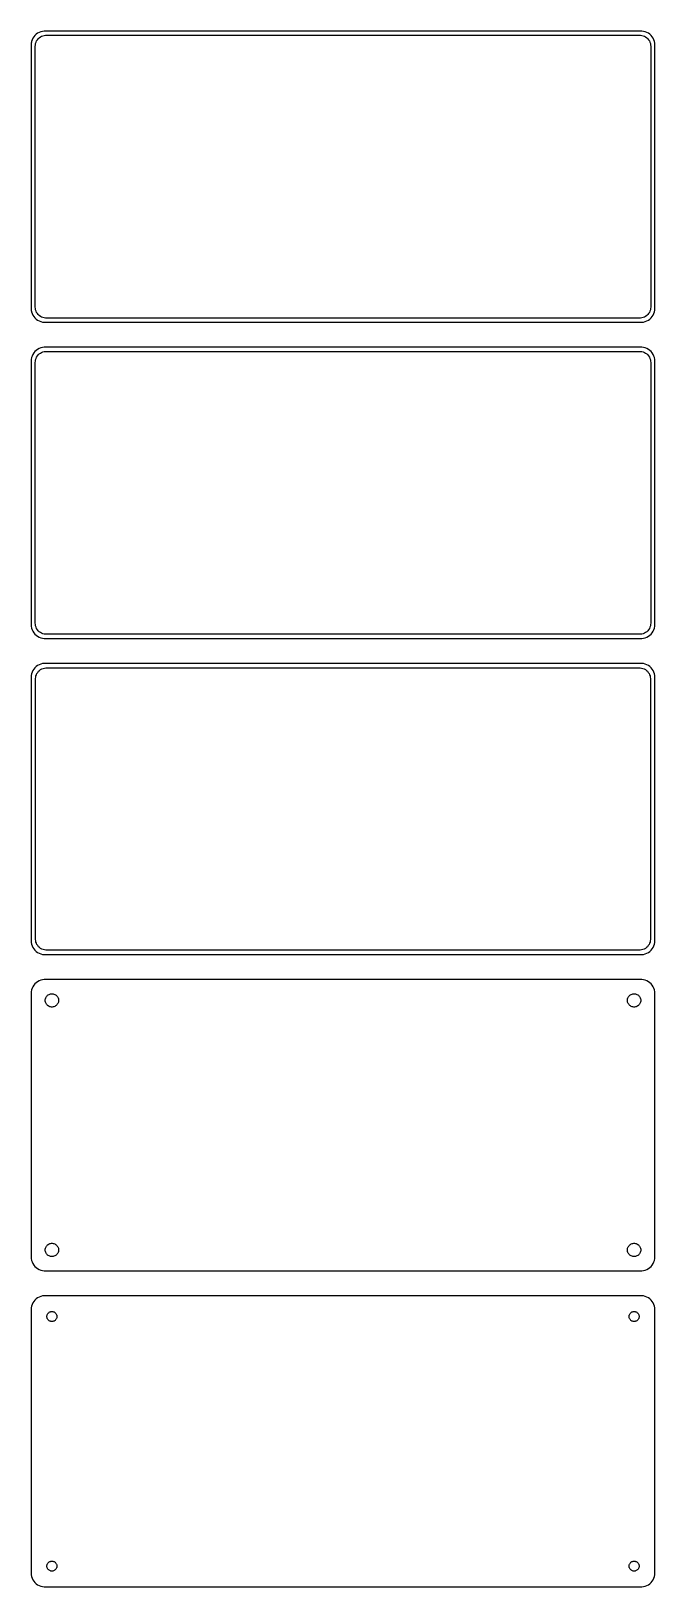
# Model space of a CAD drawing. Header units: metres. Extents: x -112 to 112, y 404 to 964.
import ezdxf

# ---------------------------------------------------------------- set-up
doc = ezdxf.new("R2010")
doc.units = ezdxf.units.M

msp = doc.modelspace()

# ---------------------------------------------------------------- linework, layer by layer
for p, q in [((-112.4, 960.444), (-112.5, 960.444)), ((-112.5, 960.444), (-112.5, 863.556)), ((-112.343, 960.743), (-112.4, 960.444)), ((-112.149, 961.341), (-112.343, 960.743)), ((-111.882, 961.909), (-112.149, 961.341)), ((-111.545, 962.439), (-111.882, 961.909)), ((-111.145, 962.923), (-111.545, 962.439)), ((-110.687, 963.353), (-111.145, 962.923)), ((-111, 959), (-110.968, 959.501)), ((-110.968, 959.501), (-110.874, 959.995)), ((-110.874, 959.995), (-110.719, 960.472)), ((-110.719, 960.472), (-110.505, 960.927)), ((-110.179, 963.722), (-110.687, 963.353)), ((-110.505, 960.927), (-110.236, 961.351)), ((-110.236, 961.351), (-109.916, 961.738)), ((-109.629, 964.024), (-110.179, 963.722)), ((-109.916, 961.738), (-109.55, 962.082)), ((-109.045, 964.255), (-109.629, 964.024)), ((-109.55, 962.082), (-109.143, 962.377)), ((-109.143, 962.377), (-108.703, 962.619)), ((-108.437, 964.411), (-109.045, 964.255)), ((-108.703, 962.619), (-108.236, 962.804)), ((-107.814, 964.49), (-108.437, 964.411)), ((-108.236, 962.804), (-107.75, 962.929)), ((107.814, 964.49), (-107.814, 964.49)), ((-107.75, 962.929), (-107.251, 962.992)), ((-107.251, 962.992), (107.251, 962.992)), ((107.251, 962.992), (107.75, 962.929)), ((107.75, 962.929), (108.236, 962.804)), ((108.437, 964.411), (107.814, 964.49)), ((108.236, 962.804), (108.703, 962.619)), ((109.045, 964.255), (108.437, 964.411)), ((108.703, 962.619), (109.143, 962.377)), ((109.629, 964.024), (109.045, 964.255)), ((109.143, 962.377), (109.55, 962.082)), ((109.55, 962.082), (109.916, 961.738)), ((110.179, 963.722), (109.629, 964.024)), ((109.916, 961.738), (110.236, 961.351)), ((110.687, 963.353), (110.179, 963.722)), ((110.236, 961.351), (110.505, 960.927)), ((110.505, 960.927), (110.719, 960.472)), ((111.145, 962.923), (110.687, 963.353)), ((110.719, 960.472), (110.874, 959.995)), ((110.874, 959.995), (110.968, 959.501)), ((110.968, 959.501), (111, 959)), ((111.545, 962.439), (111.145, 962.923)), ((111.882, 961.909), (111.545, 962.439)), ((112.149, 961.341), (111.882, 961.909)), ((112.343, 960.743), (112.149, 961.341)), ((112.461, 960.127), (112.343, 960.743)), ((112.5, 959.5), (112.461, 960.127)), ((112.5, 864.5), (112.5, 959.5)), ((-111, 865), (-111, 959)), ((111, 959), (111, 865)), ((-110.968, 864.499), (-111, 865)), ((-110.874, 864.005), (-110.968, 864.499)), ((-110.719, 863.528), (-110.874, 864.005)), ((110.874, 864.005), (110.719, 863.528)), ((110.968, 864.499), (110.874, 864.005)), ((111, 865), (110.968, 864.499)), ((112.461, 863.873), (112.5, 864.5)), ((-112.5, 863.556), (-112.4, 863.556)), ((-112.4, 863.556), (-112.343, 863.257)), ((-112.343, 863.257), (-112.149, 862.659)), ((-112.149, 862.659), (-111.882, 862.091)), ((-111.882, 862.091), (-111.545, 861.561)), ((-111.545, 861.561), (-111.145, 861.077)), ((-111.145, 861.077), (-110.687, 860.647)), ((-110.505, 863.073), (-110.719, 863.528)), ((-110.687, 860.647), (-110.179, 860.278)), ((-110.236, 862.649), (-110.505, 863.073)), ((-109.916, 862.262), (-110.236, 862.649)), ((-110.179, 860.278), (-109.629, 859.976)), ((-109.55, 861.918), (-109.916, 862.262)), ((-109.629, 859.976), (-109.045, 859.745)), ((-109.143, 861.623), (-109.55, 861.918)), ((-108.703, 861.381), (-109.143, 861.623)), ((-109.045, 859.745), (-108.437, 859.589)), ((-108.236, 861.196), (-108.703, 861.381)), ((-108.437, 859.589), (-107.814, 859.51)), ((-107.75, 861.071), (-108.236, 861.196)), ((-107.814, 859.51), (107.814, 859.51)), ((-107.251, 861.008), (-107.75, 861.071)), ((107.251, 861.008), (-107.251, 861.008)), ((107.75, 861.071), (107.251, 861.008)), ((108.236, 861.196), (107.75, 861.071)), ((107.814, 859.51), (108.437, 859.589)), ((108.703, 861.381), (108.236, 861.196)), ((108.437, 859.589), (109.045, 859.745)), ((109.143, 861.623), (108.703, 861.381)), ((109.045, 859.745), (109.629, 859.976)), ((109.55, 861.918), (109.143, 861.623)), ((109.916, 862.262), (109.55, 861.918)), ((109.629, 859.976), (110.179, 860.278)), ((110.236, 862.649), (109.916, 862.262)), ((110.179, 860.278), (110.687, 860.647)), ((110.505, 863.073), (110.236, 862.649)), ((110.719, 863.528), (110.505, 863.073)), ((110.687, 860.647), (111.145, 861.077)), ((111.145, 861.077), (111.545, 861.561)), ((111.545, 861.561), (111.882, 862.091)), ((111.882, 862.091), (112.149, 862.659)), ((112.149, 862.659), (112.343, 863.257)), ((112.343, 863.257), (112.461, 863.873)), ((-112.149, 847.341), (-112.343, 846.743)), ((-111.882, 847.909), (-112.149, 847.341)), ((-111.545, 848.439), (-111.882, 847.909)), ((-111.145, 848.923), (-111.545, 848.439)), ((-110.687, 849.353), (-111.145, 848.923)), ((-110.179, 849.722), (-110.687, 849.353)), ((-110.505, 846.927), (-110.236, 847.351)), ((-110.236, 847.351), (-109.916, 847.738)), ((-109.629, 850.024), (-110.179, 849.722)), ((-109.916, 847.738), (-109.55, 848.082)), ((-109.045, 850.255), (-109.629, 850.024)), ((-109.55, 848.082), (-109.143, 848.377)), ((-109.143, 848.377), (-108.703, 848.619)), ((-108.437, 850.411), (-109.045, 850.255)), ((-108.703, 848.619), (-108.236, 848.804)), ((-107.814, 850.49), (-108.437, 850.411)), ((-108.236, 848.804), (-107.75, 848.929)), ((107.814, 850.49), (-107.814, 850.49)), ((-107.75, 848.929), (-107.251, 848.992)), ((-107.251, 848.992), (107.251, 848.992)), ((107.251, 848.992), (107.75, 848.929)), ((107.75, 848.929), (108.236, 848.804)), ((108.437, 850.411), (107.814, 850.49)), ((108.236, 848.804), (108.703, 848.619)), ((109.045, 850.255), (108.437, 850.411)), ((108.703, 848.619), (109.143, 848.377)), ((109.629, 850.024), (109.045, 850.255)), ((109.143, 848.377), (109.55, 848.082)), ((109.55, 848.082), (109.916, 847.738)), ((110.179, 849.722), (109.629, 850.024)), ((109.916, 847.738), (110.236, 847.351)), ((110.687, 849.353), (110.179, 849.722)), ((110.236, 847.351), (110.505, 846.927)), ((111.145, 848.923), (110.687, 849.353)), ((111.545, 848.439), (111.145, 848.923)), ((111.882, 847.909), (111.545, 848.439)), ((112.149, 847.341), (111.882, 847.909)), ((112.343, 846.743), (112.149, 847.341)), ((-112.461, 846.127), (-112.5, 845.5)), ((-112.5, 845.5), (-112.5, 750.5)), ((-112.343, 846.743), (-112.461, 846.127)), ((-111, 845), (-110.968, 845.501)), ((-111, 751), (-111, 845)), ((-110.968, 845.501), (-110.874, 845.995)), ((-110.874, 845.995), (-110.719, 846.472)), ((-110.719, 846.472), (-110.505, 846.927)), ((110.505, 846.927), (110.719, 846.472)), ((110.719, 846.472), (110.874, 845.995)), ((110.874, 845.995), (110.968, 845.501)), ((110.968, 845.501), (111, 845)), ((111, 845), (111, 751)), ((112.461, 846.127), (112.343, 846.743)), ((112.5, 845.5), (112.461, 846.127)), ((112.5, 750.5), (112.5, 845.5)), ((-112.5, 750.5), (-112.461, 749.873)), ((-112.461, 749.873), (-112.343, 749.257)), ((-112.343, 749.257), (-112.149, 748.659)), ((-112.149, 748.659), (-111.882, 748.091)), ((-111.882, 748.091), (-111.545, 747.561)), ((-111.545, 747.561), (-111.145, 747.077)), ((-111.145, 747.077), (-110.687, 746.647)), ((-110.968, 750.499), (-111, 751)), ((-110.874, 750.005), (-110.968, 750.499)), ((-110.719, 749.528), (-110.874, 750.005)), ((-110.505, 749.073), (-110.719, 749.528)), ((-110.687, 746.647), (-110.179, 746.278)), ((-110.236, 748.649), (-110.505, 749.073)), ((-109.916, 748.262), (-110.236, 748.649)), ((-110.179, 746.278), (-109.629, 745.976)), ((-109.55, 747.918), (-109.916, 748.262)), ((-109.143, 747.623), (-109.55, 747.918)), ((-108.703, 747.381), (-109.143, 747.623)), ((-108.236, 747.196), (-108.703, 747.381)), ((-107.75, 747.071), (-108.236, 747.196)), ((-107.251, 747.008), (-107.75, 747.071)), ((107.251, 747.008), (-107.251, 747.008)), ((107.75, 747.071), (107.251, 747.008)), ((108.236, 747.196), (107.75, 747.071)), ((108.703, 747.381), (108.236, 747.196)), ((109.143, 747.623), (108.703, 747.381)), ((109.55, 747.918), (109.143, 747.623)), ((109.916, 748.262), (109.55, 747.918)), ((109.629, 745.976), (110.179, 746.278)), ((110.236, 748.649), (109.916, 748.262)), ((110.179, 746.278), (110.687, 746.647)), ((110.505, 749.073), (110.236, 748.649)), ((110.719, 749.528), (110.505, 749.073)), ((110.687, 746.647), (111.145, 747.077)), ((110.874, 750.005), (110.719, 749.528)), ((110.968, 750.499), (110.874, 750.005)), ((111, 751), (110.968, 750.499)), ((111.145, 747.077), (111.545, 747.561)), ((111.545, 747.561), (111.882, 748.091)), ((111.882, 748.091), (112.149, 748.659)), ((112.149, 748.659), (112.343, 749.257)), ((112.343, 749.257), (112.461, 749.873)), ((112.461, 749.873), (112.5, 750.5)), ((-109.629, 745.976), (-109.045, 745.745)), ((-109.045, 745.745), (-108.437, 745.589)), ((-108.437, 745.589), (-107.814, 745.51)), ((-107.814, 745.51), (107.814, 745.51)), ((107.814, 745.51), (108.437, 745.589)), ((108.437, 745.589), (109.045, 745.745)), ((109.045, 745.745), (109.629, 745.976)), ((-111.145, 734.923), (-111.545, 734.439)), ((-110.687, 735.353), (-111.145, 734.923)), ((-110.179, 735.722), (-110.687, 735.353)), ((-109.629, 736.024), (-110.179, 735.722)), ((-109.045, 736.255), (-109.629, 736.024)), ((-108.437, 736.411), (-109.045, 736.255)), ((-107.814, 736.49), (-108.437, 736.411)), ((107.814, 736.49), (-107.814, 736.49)), ((108.437, 736.411), (107.814, 736.49)), ((109.045, 736.255), (108.437, 736.411)), ((109.629, 736.024), (109.045, 736.255)), ((110.179, 735.722), (109.629, 736.024)), ((110.687, 735.353), (110.179, 735.722)), ((111.145, 734.923), (110.687, 735.353)), ((111.545, 734.439), (111.145, 734.923)), ((-112.461, 732.127), (-112.5, 731.5)), ((-112.5, 731.5), (-112.5, 636.5)), ((-112.343, 732.743), (-112.461, 732.127)), ((-112.149, 733.341), (-112.343, 732.743)), ((-111.882, 733.909), (-112.149, 733.341)), ((-111.545, 734.439), (-111.882, 733.909)), ((-110.873, 731), (-110.842, 731.485)), ((-110.873, 637), (-110.873, 731)), ((-110.842, 731.485), (-110.751, 731.963)), ((-110.751, 731.963), (-110.601, 732.426)), ((-110.601, 732.426), (-110.394, 732.866)), ((-110.394, 732.866), (-110.133, 733.276)), ((-110.133, 733.276), (-109.823, 733.651)), ((-109.823, 733.651), (-109.469, 733.984)), ((-109.469, 733.984), (-109.075, 734.27)), ((-109.075, 734.27), (-108.649, 734.504)), ((-108.649, 734.504), (-108.197, 734.683)), ((-108.197, 734.683), (-107.726, 734.804)), ((-107.726, 734.804), (-107.243, 734.865)), ((-107.243, 734.865), (107.243, 734.865)), ((107.243, 734.865), (107.726, 734.804)), ((107.726, 734.804), (108.197, 734.683)), ((108.197, 734.683), (108.649, 734.504)), ((108.649, 734.504), (109.075, 734.27)), ((109.075, 734.27), (109.469, 733.984)), ((109.469, 733.984), (109.823, 733.651)), ((109.823, 733.651), (110.133, 733.276)), ((110.133, 733.276), (110.394, 732.866)), ((110.394, 732.866), (110.601, 732.426)), ((110.601, 732.426), (110.751, 731.963)), ((110.751, 731.963), (110.842, 731.485)), ((110.842, 731.485), (110.873, 731)), ((110.873, 731), (110.873, 637)), ((111.882, 733.909), (111.545, 734.439)), ((112.149, 733.341), (111.882, 733.909)), ((112.343, 732.743), (112.149, 733.341)), ((112.461, 732.127), (112.343, 732.743)), ((112.5, 731.5), (112.461, 732.127)), ((112.5, 636.5), (112.5, 731.5)), ((-112.5, 636.5), (-112.461, 635.873)), ((-112.461, 635.873), (-112.343, 635.257)), ((-112.343, 635.257), (-112.149, 634.659)), ((-112.149, 634.659), (-111.882, 634.091)), ((-111.882, 634.091), (-111.545, 633.561)), ((-110.842, 636.515), (-110.873, 637)), ((-110.751, 636.037), (-110.842, 636.515)), ((-110.601, 635.574), (-110.751, 636.037)), ((-110.394, 635.134), (-110.601, 635.574)), ((-110.133, 634.724), (-110.394, 635.134)), ((-109.823, 634.349), (-110.133, 634.724)), ((-109.469, 634.016), (-109.823, 634.349)), ((-109.075, 633.73), (-109.469, 634.016)), ((109.469, 634.016), (109.075, 633.73)), ((109.823, 634.349), (109.469, 634.016)), ((110.133, 634.724), (109.823, 634.349)), ((110.394, 635.134), (110.133, 634.724)), ((110.601, 635.574), (110.394, 635.134)), ((110.751, 636.037), (110.601, 635.574)), ((110.842, 636.515), (110.751, 636.037)), ((110.873, 637), (110.842, 636.515)), ((111.545, 633.561), (111.882, 634.091)), ((111.882, 634.091), (112.149, 634.659)), ((112.149, 634.659), (112.343, 635.257)), ((112.343, 635.257), (112.461, 635.873)), ((112.461, 635.873), (112.5, 636.5)), ((-111.545, 633.561), (-111.145, 633.077)), ((-111.145, 633.077), (-110.687, 632.647)), ((-110.687, 632.647), (-110.179, 632.278)), ((-110.179, 632.278), (-109.629, 631.976)), ((-109.629, 631.976), (-109.045, 631.745)), ((-108.649, 633.496), (-109.075, 633.73)), ((-109.045, 631.745), (-108.437, 631.589)), ((-108.197, 633.317), (-108.649, 633.496)), ((-108.437, 631.589), (-107.814, 631.51)), ((-107.726, 633.196), (-108.197, 633.317)), ((-107.814, 631.51), (107.814, 631.51)), ((-107.243, 633.135), (-107.726, 633.196)), ((107.243, 633.135), (-107.243, 633.135)), ((107.726, 633.196), (107.243, 633.135)), ((108.197, 633.317), (107.726, 633.196)), ((107.814, 631.51), (108.437, 631.589)), ((108.649, 633.496), (108.197, 633.317)), ((108.437, 631.589), (109.045, 631.745)), ((109.075, 633.73), (108.649, 633.496)), ((109.045, 631.745), (109.629, 631.976)), ((109.629, 631.976), (110.179, 632.278)), ((110.179, 632.278), (110.687, 632.647)), ((110.687, 632.647), (111.145, 633.077)), ((111.145, 633.077), (111.545, 633.561)), ((-112.461, 618.127), (-112.5, 617.5)), ((-112.5, 617.5), (-112.5, 522.5)), ((-112.343, 618.743), (-112.461, 618.127)), ((-112.149, 619.341), (-112.343, 618.743)), ((-111.882, 619.909), (-112.149, 619.341)), ((-111.545, 620.439), (-111.882, 619.909)), ((-111.145, 620.923), (-111.545, 620.439)), ((-110.687, 621.353), (-111.145, 620.923)), ((-110.179, 621.722), (-110.687, 621.353)), ((-109.629, 622.024), (-110.179, 621.722)), ((-109.045, 622.255), (-109.629, 622.024)), ((-108.437, 622.411), (-109.045, 622.255)), ((-107.814, 622.49), (-108.437, 622.411)), ((107.814, 622.49), (-107.814, 622.49)), ((-106.286, 617.026), (-106.022, 617.172)), ((-106.022, 617.172), (-105.742, 617.283)), ((-105.742, 617.283), (-105.45, 617.357)), ((-105.45, 617.357), (-105.151, 617.395)), ((-105.151, 617.395), (-104.849, 617.395)), ((-104.849, 617.395), (-104.55, 617.357)), ((-104.55, 617.357), (-104.258, 617.283)), ((-104.258, 617.283), (-103.978, 617.172)), ((-103.978, 617.172), (-103.714, 617.026)), ((103.714, 617.026), (103.978, 617.172)), ((103.978, 617.172), (104.258, 617.283)), ((104.258, 617.283), (104.55, 617.357)), ((104.55, 617.357), (104.849, 617.395)), ((104.849, 617.395), (105.151, 617.395)), ((105.151, 617.395), (105.45, 617.357)), ((105.45, 617.357), (105.742, 617.283)), ((105.742, 617.283), (106.022, 617.172)), ((106.022, 617.172), (106.286, 617.026)), ((108.437, 622.411), (107.814, 622.49)), ((109.045, 622.255), (108.437, 622.411)), ((109.629, 622.024), (109.045, 622.255)), ((110.179, 621.722), (109.629, 622.024)), ((110.687, 621.353), (110.179, 621.722)), ((111.145, 620.923), (110.687, 621.353)), ((111.545, 620.439), (111.145, 620.923)), ((111.882, 619.909), (111.545, 620.439)), ((112.149, 619.341), (111.882, 619.909)), ((112.343, 618.743), (112.149, 619.341)), ((112.461, 618.127), (112.343, 618.743)), ((112.5, 617.5), (112.461, 618.127)), ((112.5, 522.5), (112.5, 617.5)), ((-107.4, 615), (-107.381, 615.301)), ((-107.381, 614.699), (-107.4, 615)), ((-107.381, 615.301), (-107.325, 615.597)), ((-107.325, 614.403), (-107.381, 614.699)), ((-107.325, 615.597), (-107.231, 615.883)), ((-107.231, 614.117), (-107.325, 614.403)), ((-107.231, 615.883), (-107.103, 616.156)), ((-107.103, 613.844), (-107.231, 614.117)), ((-107.103, 616.156), (-106.942, 616.411)), ((-106.942, 613.589), (-107.103, 613.844)), ((-106.942, 616.411), (-106.75, 616.643)), ((-106.75, 613.357), (-106.942, 613.589)), ((-106.75, 616.643), (-106.53, 616.849)), ((-106.53, 613.151), (-106.75, 613.357)), ((-106.53, 616.849), (-106.286, 617.026)), ((-106.286, 612.974), (-106.53, 613.151)), ((-106.022, 612.828), (-106.286, 612.974)), ((-105.742, 612.717), (-106.022, 612.828)), ((-105.45, 612.643), (-105.742, 612.717)), ((-105.151, 612.605), (-105.45, 612.643)), ((-104.849, 612.605), (-105.151, 612.605)), ((-104.55, 612.643), (-104.849, 612.605)), ((-104.258, 612.717), (-104.55, 612.643)), ((-103.978, 612.828), (-104.258, 612.717)), ((-103.714, 612.974), (-103.978, 612.828)), ((-103.714, 617.026), (-103.47, 616.849)), ((-103.47, 613.151), (-103.714, 612.974)), ((-103.47, 616.849), (-103.25, 616.643)), ((-103.25, 613.357), (-103.47, 613.151)), ((-103.25, 616.643), (-103.058, 616.411)), ((-103.058, 613.589), (-103.25, 613.357)), ((-103.058, 616.411), (-102.897, 616.156)), ((-102.897, 613.844), (-103.058, 613.589)), ((-102.897, 616.156), (-102.769, 615.883)), ((-102.769, 614.117), (-102.897, 613.844)), ((-102.769, 615.883), (-102.675, 615.597)), ((-102.675, 614.403), (-102.769, 614.117)), ((-102.675, 615.597), (-102.619, 615.301)), ((-102.619, 614.699), (-102.675, 614.403)), ((-102.619, 615.301), (-102.6, 615)), ((-102.6, 615), (-102.619, 614.699)), ((102.6, 615), (102.619, 615.301)), ((102.619, 614.699), (102.6, 615)), ((102.619, 615.301), (102.675, 615.597)), ((102.675, 614.403), (102.619, 614.699)), ((102.675, 615.597), (102.769, 615.883)), ((102.769, 614.117), (102.675, 614.403)), ((102.769, 615.883), (102.897, 616.156)), ((102.897, 613.844), (102.769, 614.117)), ((102.897, 616.156), (103.058, 616.411)), ((103.058, 613.589), (102.897, 613.844)), ((103.058, 616.411), (103.25, 616.643)), ((103.25, 613.357), (103.058, 613.589)), ((103.25, 616.643), (103.47, 616.849)), ((103.47, 613.151), (103.25, 613.357)), ((103.47, 616.849), (103.714, 617.026)), ((103.714, 612.974), (103.47, 613.151)), ((103.978, 612.828), (103.714, 612.974)), ((104.258, 612.717), (103.978, 612.828)), ((104.55, 612.643), (104.258, 612.717)), ((104.849, 612.605), (104.55, 612.643)), ((105.151, 612.605), (104.849, 612.605)), ((105.45, 612.643), (105.151, 612.605)), ((105.742, 612.717), (105.45, 612.643)), ((106.022, 612.828), (105.742, 612.717)), ((106.286, 612.974), (106.022, 612.828)), ((106.286, 617.026), (106.53, 616.849)), ((106.53, 613.151), (106.286, 612.974)), ((106.53, 616.849), (106.75, 616.643)), ((106.75, 613.357), (106.53, 613.151)), ((106.75, 616.643), (106.942, 616.411)), ((106.942, 613.589), (106.75, 613.357)), ((106.942, 616.411), (107.103, 616.156)), ((107.103, 613.844), (106.942, 613.589)), ((107.103, 616.156), (107.231, 615.883)), ((107.231, 614.117), (107.103, 613.844)), ((107.231, 615.883), (107.325, 615.597)), ((107.325, 614.403), (107.231, 614.117)), ((107.325, 615.597), (107.381, 615.301)), ((107.381, 614.699), (107.325, 614.403)), ((107.381, 615.301), (107.4, 615)), ((107.4, 615), (107.381, 614.699)), ((-105.742, 527.283), (-105.45, 527.357)), ((-105.45, 527.357), (-105.151, 527.395)), ((-105.151, 527.395), (-104.849, 527.395)), ((-104.849, 527.395), (-104.55, 527.357)), ((-104.55, 527.357), (-104.258, 527.283)), ((104.258, 527.283), (104.55, 527.357)), ((104.55, 527.357), (104.849, 527.395)), ((104.849, 527.395), (105.151, 527.395)), ((105.151, 527.395), (105.45, 527.357)), ((105.45, 527.357), (105.742, 527.283)), ((-112.5, 522.5), (-112.461, 521.873)), ((-112.461, 521.873), (-112.343, 521.257)), ((-107.4, 525), (-107.381, 525.301)), ((-107.381, 524.699), (-107.4, 525)), ((-107.381, 525.301), (-107.325, 525.597)), ((-107.325, 524.403), (-107.381, 524.699)), ((-107.325, 525.597), (-107.231, 525.883)), ((-107.231, 524.117), (-107.325, 524.403)), ((-107.231, 525.883), (-107.103, 526.156)), ((-107.103, 523.844), (-107.231, 524.117)), ((-107.103, 526.156), (-106.942, 526.411)), ((-106.942, 523.589), (-107.103, 523.844)), ((-106.942, 526.411), (-106.75, 526.643)), ((-106.75, 523.357), (-106.942, 523.589)), ((-106.75, 526.643), (-106.53, 526.849)), ((-106.53, 523.151), (-106.75, 523.357)), ((-106.53, 526.849), (-106.286, 527.026)), ((-106.286, 522.974), (-106.53, 523.151)), ((-106.286, 527.026), (-106.022, 527.172)), ((-106.022, 522.828), (-106.286, 522.974)), ((-106.022, 527.172), (-105.742, 527.283)), ((-105.742, 522.717), (-106.022, 522.828)), ((-105.45, 522.643), (-105.742, 522.717)), ((-105.151, 522.605), (-105.45, 522.643)), ((-104.849, 522.605), (-105.151, 522.605)), ((-104.55, 522.643), (-104.849, 522.605)), ((-104.258, 522.717), (-104.55, 522.643)), ((-104.258, 527.283), (-103.978, 527.172)), ((-103.978, 522.828), (-104.258, 522.717)), ((-103.978, 527.172), (-103.714, 527.026)), ((-103.714, 522.974), (-103.978, 522.828)), ((-103.714, 527.026), (-103.47, 526.849)), ((-103.47, 523.151), (-103.714, 522.974)), ((-103.47, 526.849), (-103.25, 526.643)), ((-103.25, 523.357), (-103.47, 523.151)), ((-103.25, 526.643), (-103.058, 526.411)), ((-103.058, 523.589), (-103.25, 523.357)), ((-103.058, 526.411), (-102.897, 526.156)), ((-102.897, 523.844), (-103.058, 523.589)), ((-102.897, 526.156), (-102.769, 525.883)), ((-102.769, 524.117), (-102.897, 523.844)), ((-102.769, 525.883), (-102.675, 525.597)), ((-102.675, 524.403), (-102.769, 524.117)), ((-102.675, 525.597), (-102.619, 525.301)), ((-102.619, 524.699), (-102.675, 524.403)), ((-102.619, 525.301), (-102.6, 525)), ((-102.6, 525), (-102.619, 524.699)), ((102.6, 525), (102.619, 525.301)), ((102.619, 524.699), (102.6, 525)), ((102.619, 525.301), (102.675, 525.597)), ((102.675, 524.403), (102.619, 524.699)), ((102.675, 525.597), (102.769, 525.883)), ((102.769, 524.117), (102.675, 524.403)), ((102.769, 525.883), (102.897, 526.156)), ((102.897, 523.844), (102.769, 524.117)), ((102.897, 526.156), (103.058, 526.411)), ((103.058, 523.589), (102.897, 523.844)), ((103.058, 526.411), (103.25, 526.643)), ((103.25, 523.357), (103.058, 523.589)), ((103.25, 526.643), (103.47, 526.849)), ((103.47, 523.151), (103.25, 523.357)), ((103.47, 526.849), (103.714, 527.026)), ((103.714, 522.974), (103.47, 523.151)), ((103.714, 527.026), (103.978, 527.172)), ((103.978, 522.828), (103.714, 522.974)), ((103.978, 527.172), (104.258, 527.283)), ((104.258, 522.717), (103.978, 522.828)), ((104.55, 522.643), (104.258, 522.717)), ((104.849, 522.605), (104.55, 522.643)), ((105.151, 522.605), (104.849, 522.605)), ((105.45, 522.643), (105.151, 522.605)), ((105.742, 522.717), (105.45, 522.643)), ((105.742, 527.283), (106.022, 527.172)), ((106.022, 522.828), (105.742, 522.717)), ((106.022, 527.172), (106.286, 527.026)), ((106.286, 522.974), (106.022, 522.828)), ((106.286, 527.026), (106.53, 526.849)), ((106.53, 523.151), (106.286, 522.974)), ((106.53, 526.849), (106.75, 526.643)), ((106.75, 523.357), (106.53, 523.151)), ((106.75, 526.643), (106.942, 526.411)), ((106.942, 523.589), (106.75, 523.357)), ((106.942, 526.411), (107.103, 526.156)), ((107.103, 523.844), (106.942, 523.589)), ((107.103, 526.156), (107.231, 525.883)), ((107.231, 524.117), (107.103, 523.844)), ((107.231, 525.883), (107.325, 525.597)), ((107.325, 524.403), (107.231, 524.117)), ((107.325, 525.597), (107.381, 525.301)), ((107.381, 524.699), (107.325, 524.403)), ((107.381, 525.301), (107.4, 525)), ((107.4, 525), (107.381, 524.699)), ((112.343, 521.257), (112.461, 521.873)), ((112.461, 521.873), (112.5, 522.5)), ((-112.343, 521.257), (-112.149, 520.659)), ((-112.149, 520.659), (-111.882, 520.091)), ((-111.882, 520.091), (-111.545, 519.561)), ((-111.545, 519.561), (-111.145, 519.077)), ((-111.145, 519.077), (-110.687, 518.647)), ((-110.687, 518.647), (-110.179, 518.278)), ((-110.179, 518.278), (-109.629, 517.976)), ((-109.629, 517.976), (-109.045, 517.745)), ((-109.045, 517.745), (-108.437, 517.589)), ((-108.437, 517.589), (-107.814, 517.51)), ((-107.814, 517.51), (107.814, 517.51)), ((107.814, 517.51), (108.437, 517.589)), ((108.437, 517.589), (109.045, 517.745)), ((109.045, 517.745), (109.629, 517.976)), ((109.629, 517.976), (110.179, 518.278)), ((110.179, 518.278), (110.687, 518.647)), ((110.687, 518.647), (111.145, 519.077)), ((111.145, 519.077), (111.545, 519.561)), ((111.545, 519.561), (111.882, 520.091)), ((111.882, 520.091), (112.149, 520.659)), ((112.149, 520.659), (112.343, 521.257)), ((-112.149, 505.341), (-112.343, 504.743)), ((-111.882, 505.909), (-112.149, 505.341)), ((-111.545, 506.439), (-111.882, 505.909)), ((-111.145, 506.923), (-111.545, 506.439)), ((-110.687, 507.353), (-111.145, 506.923)), ((-110.179, 507.722), (-110.687, 507.353)), ((-109.629, 508.024), (-110.179, 507.722)), ((-109.045, 508.255), (-109.629, 508.024)), ((-108.437, 508.411), (-109.045, 508.255)), ((-107.814, 508.49), (-108.437, 508.411)), ((107.814, 508.49), (-107.814, 508.49)), ((108.437, 508.411), (107.814, 508.49)), ((109.045, 508.255), (108.437, 508.411)), ((109.629, 508.024), (109.045, 508.255)), ((110.179, 507.722), (109.629, 508.024)), ((110.687, 507.353), (110.179, 507.722)), ((111.145, 506.923), (110.687, 507.353)), ((111.545, 506.439), (111.145, 506.923)), ((111.882, 505.909), (111.545, 506.439)), ((112.149, 505.341), (111.882, 505.909)), ((112.343, 504.743), (112.149, 505.341)), ((-112.461, 504.127), (-112.5, 503.5)), ((-112.5, 503.5), (-112.5, 408.5)), ((-112.343, 504.743), (-112.461, 504.127)), ((-106.8, 501), (-106.786, 501.226)), ((-106.786, 500.774), (-106.8, 501)), ((-106.786, 501.226), (-106.743, 501.448)), ((-106.743, 500.552), (-106.786, 500.774)), ((-106.743, 501.448), (-106.674, 501.663)), ((-106.674, 500.337), (-106.743, 500.552)), ((-106.674, 501.663), (-106.577, 501.867)), ((-106.577, 500.133), (-106.674, 500.337)), ((-106.577, 501.867), (-106.456, 502.058)), ((-106.456, 499.942), (-106.577, 500.133)), ((-106.456, 502.058), (-106.312, 502.232)), ((-106.312, 499.768), (-106.456, 499.942)), ((-106.312, 502.232), (-106.147, 502.387)), ((-106.147, 499.613), (-106.312, 499.768)), ((-106.147, 502.387), (-105.964, 502.52)), ((-105.964, 499.48), (-106.147, 499.613)), ((-105.964, 502.52), (-105.766, 502.629)), ((-105.766, 499.371), (-105.964, 499.48)), ((-105.766, 502.629), (-105.556, 502.712)), ((-105.556, 499.288), (-105.766, 499.371)), ((-105.556, 502.712), (-105.337, 502.768)), ((-105.337, 499.232), (-105.556, 499.288)), ((-105.337, 502.768), (-105.113, 502.796)), ((-105.113, 502.796), (-104.887, 502.796)), ((-104.887, 502.796), (-104.663, 502.768)), ((-104.663, 502.768), (-104.444, 502.712)), ((-104.444, 499.288), (-104.663, 499.232)), ((-104.444, 502.712), (-104.234, 502.629)), ((-104.234, 499.371), (-104.444, 499.288)), ((-104.234, 502.629), (-104.036, 502.52)), ((-104.036, 499.48), (-104.234, 499.371)), ((-104.036, 502.52), (-103.853, 502.387)), ((-103.853, 499.613), (-104.036, 499.48)), ((-103.853, 502.387), (-103.688, 502.232)), ((-103.688, 499.768), (-103.853, 499.613)), ((-103.688, 502.232), (-103.544, 502.058)), ((-103.544, 499.942), (-103.688, 499.768)), ((-103.544, 502.058), (-103.423, 501.867)), ((-103.423, 500.133), (-103.544, 499.942)), ((-103.423, 501.867), (-103.326, 501.663)), ((-103.326, 500.337), (-103.423, 500.133)), ((-103.326, 501.663), (-103.257, 501.448)), ((-103.257, 500.552), (-103.326, 500.337)), ((-103.257, 501.448), (-103.214, 501.226)), ((-103.214, 500.774), (-103.257, 500.552)), ((-103.214, 501.226), (-103.2, 501)), ((-103.2, 501), (-103.214, 500.774)), ((103.2, 501), (103.214, 501.226)), ((103.214, 500.774), (103.2, 501)), ((103.214, 501.226), (103.257, 501.448)), ((103.257, 500.552), (103.214, 500.774)), ((103.257, 501.448), (103.326, 501.663)), ((103.326, 500.337), (103.257, 500.552)), ((103.326, 501.663), (103.423, 501.867)), ((103.423, 500.133), (103.326, 500.337)), ((103.423, 501.867), (103.544, 502.058)), ((103.544, 499.942), (103.423, 500.133)), ((103.544, 502.058), (103.688, 502.232)), ((103.688, 499.768), (103.544, 499.942)), ((103.688, 502.232), (103.853, 502.387)), ((103.853, 499.613), (103.688, 499.768)), ((103.853, 502.387), (104.036, 502.52)), ((104.036, 499.48), (103.853, 499.613)), ((104.036, 502.52), (104.234, 502.629)), ((104.234, 499.371), (104.036, 499.48)), ((104.234, 502.629), (104.444, 502.712)), ((104.444, 499.288), (104.234, 499.371)), ((104.444, 502.712), (104.663, 502.768)), ((104.663, 499.232), (104.444, 499.288)), ((104.663, 502.768), (104.887, 502.796)), ((104.887, 502.796), (105.113, 502.796)), ((105.113, 502.796), (105.337, 502.768)), ((105.337, 502.768), (105.556, 502.712)), ((105.556, 499.288), (105.337, 499.232)), ((105.556, 502.712), (105.766, 502.629)), ((105.766, 499.371), (105.556, 499.288)), ((105.766, 502.629), (105.964, 502.52)), ((105.964, 499.48), (105.766, 499.371)), ((105.964, 502.52), (106.147, 502.387)), ((106.147, 499.613), (105.964, 499.48)), ((106.147, 502.387), (106.312, 502.232)), ((106.312, 499.768), (106.147, 499.613)), ((106.312, 502.232), (106.456, 502.058)), ((106.456, 499.942), (106.312, 499.768)), ((106.456, 502.058), (106.577, 501.867)), ((106.577, 500.133), (106.456, 499.942)), ((106.577, 501.867), (106.674, 501.663)), ((106.674, 500.337), (106.577, 500.133)), ((106.674, 501.663), (106.743, 501.448)), ((106.743, 500.552), (106.674, 500.337)), ((106.743, 501.448), (106.786, 501.226)), ((106.786, 500.774), (106.743, 500.552)), ((106.786, 501.226), (106.8, 501)), ((106.8, 501), (106.786, 500.774)), ((112.461, 504.127), (112.343, 504.743)), ((112.5, 503.5), (112.461, 504.127)), ((112.5, 408.5), (112.5, 503.5)), ((-105.113, 499.204), (-105.337, 499.232)), ((-104.887, 499.204), (-105.113, 499.204)), ((-104.663, 499.232), (-104.887, 499.204)), ((104.887, 499.204), (104.663, 499.232)), ((105.113, 499.204), (104.887, 499.204)), ((105.337, 499.232), (105.113, 499.204)), ((-106.8, 411), (-106.786, 411.226)), ((-106.786, 410.774), (-106.8, 411)), ((-106.786, 411.226), (-106.743, 411.448)), ((-106.743, 410.552), (-106.786, 410.774)), ((-106.743, 411.448), (-106.674, 411.663)), ((-106.674, 410.337), (-106.743, 410.552)), ((-106.674, 411.663), (-106.577, 411.867)), ((-106.577, 410.133), (-106.674, 410.337)), ((-106.577, 411.867), (-106.456, 412.058)), ((-106.456, 409.942), (-106.577, 410.133)), ((-106.456, 412.058), (-106.312, 412.232)), ((-106.312, 409.768), (-106.456, 409.942)), ((-106.312, 412.232), (-106.147, 412.387)), ((-106.147, 409.613), (-106.312, 409.768)), ((-106.147, 412.387), (-105.964, 412.52)), ((-105.964, 409.48), (-106.147, 409.613)), ((-105.964, 412.52), (-105.766, 412.629)), ((-105.766, 412.629), (-105.556, 412.712)), ((-105.556, 412.712), (-105.337, 412.768)), ((-105.337, 412.768), (-105.113, 412.796)), ((-105.113, 412.796), (-104.887, 412.796)), ((-104.887, 412.796), (-104.663, 412.768)), ((-104.663, 412.768), (-104.444, 412.712)), ((-104.444, 412.712), (-104.234, 412.629)), ((-104.234, 412.629), (-104.036, 412.52)), ((-104.036, 412.52), (-103.853, 412.387)), ((-103.853, 409.613), (-104.036, 409.48)), ((-103.853, 412.387), (-103.688, 412.232)), ((-103.688, 409.768), (-103.853, 409.613)), ((-103.688, 412.232), (-103.544, 412.058)), ((-103.544, 409.942), (-103.688, 409.768)), ((-103.544, 412.058), (-103.423, 411.867)), ((-103.423, 410.133), (-103.544, 409.942)), ((-103.423, 411.867), (-103.326, 411.663)), ((-103.326, 410.337), (-103.423, 410.133)), ((-103.326, 411.663), (-103.257, 411.448)), ((-103.257, 410.552), (-103.326, 410.337)), ((-103.257, 411.448), (-103.214, 411.226)), ((-103.214, 410.774), (-103.257, 410.552)), ((-103.214, 411.226), (-103.2, 411)), ((-103.2, 411), (-103.214, 410.774)), ((103.2, 411), (103.214, 411.226)), ((103.214, 410.774), (103.2, 411)), ((103.214, 411.226), (103.257, 411.448)), ((103.257, 410.552), (103.214, 410.774)), ((103.257, 411.448), (103.326, 411.663)), ((103.326, 410.337), (103.257, 410.552)), ((103.326, 411.663), (103.423, 411.867)), ((103.423, 410.133), (103.326, 410.337)), ((103.423, 411.867), (103.544, 412.058)), ((103.544, 409.942), (103.423, 410.133)), ((103.544, 412.058), (103.688, 412.232)), ((103.688, 409.768), (103.544, 409.942)), ((103.688, 412.232), (103.853, 412.387)), ((103.853, 409.613), (103.688, 409.768)), ((103.853, 412.387), (104.036, 412.52)), ((104.036, 409.48), (103.853, 409.613)), ((104.036, 412.52), (104.234, 412.629)), ((104.234, 412.629), (104.444, 412.712)), ((104.444, 412.712), (104.663, 412.768)), ((104.663, 412.768), (104.887, 412.796)), ((104.887, 412.796), (105.113, 412.796)), ((105.113, 412.796), (105.337, 412.768)), ((105.337, 412.768), (105.556, 412.712)), ((105.556, 412.712), (105.766, 412.629)), ((105.766, 412.629), (105.964, 412.52)), ((105.964, 412.52), (106.147, 412.387)), ((106.147, 409.613), (105.964, 409.48)), ((106.147, 412.387), (106.312, 412.232)), ((106.312, 409.768), (106.147, 409.613)), ((106.312, 412.232), (106.456, 412.058)), ((106.456, 409.942), (106.312, 409.768)), ((106.456, 412.058), (106.577, 411.867)), ((106.577, 410.133), (106.456, 409.942)), ((106.577, 411.867), (106.674, 411.663)), ((106.674, 410.337), (106.577, 410.133)), ((106.674, 411.663), (106.743, 411.448)), ((106.743, 410.552), (106.674, 410.337)), ((106.743, 411.448), (106.786, 411.226)), ((106.786, 410.774), (106.743, 410.552)), ((106.786, 411.226), (106.8, 411)), ((106.8, 411), (106.786, 410.774)), ((-112.5, 408.5), (-112.461, 407.873)), ((-112.461, 407.873), (-112.343, 407.257)), ((-112.343, 407.257), (-112.149, 406.659)), ((-112.149, 406.659), (-111.882, 406.091)), ((-111.882, 406.091), (-111.545, 405.561)), ((-111.545, 405.561), (-111.145, 405.077)), ((-111.145, 405.077), (-110.687, 404.647)), ((-110.687, 404.647), (-110.179, 404.278)), ((-110.179, 404.278), (-109.629, 403.976)), ((-109.629, 403.976), (-109.045, 403.745)), ((-105.766, 409.371), (-105.964, 409.48)), ((-105.556, 409.288), (-105.766, 409.371)), ((-105.337, 409.232), (-105.556, 409.288)), ((-105.113, 409.204), (-105.337, 409.232)), ((-104.887, 409.204), (-105.113, 409.204)), ((-104.663, 409.232), (-104.887, 409.204)), ((-104.444, 409.288), (-104.663, 409.232)), ((-104.234, 409.371), (-104.444, 409.288)), ((-104.036, 409.48), (-104.234, 409.371)), ((104.234, 409.371), (104.036, 409.48)), ((104.444, 409.288), (104.234, 409.371)), ((104.663, 409.232), (104.444, 409.288)), ((104.887, 409.204), (104.663, 409.232)), ((105.113, 409.204), (104.887, 409.204)), ((105.337, 409.232), (105.113, 409.204)), ((105.556, 409.288), (105.337, 409.232)), ((105.766, 409.371), (105.556, 409.288)), ((105.964, 409.48), (105.766, 409.371)), ((109.045, 403.745), (109.629, 403.976)), ((109.629, 403.976), (110.179, 404.278)), ((110.179, 404.278), (110.687, 404.647)), ((110.687, 404.647), (111.145, 405.077)), ((111.145, 405.077), (111.545, 405.561)), ((111.545, 405.561), (111.882, 406.091)), ((111.882, 406.091), (112.149, 406.659)), ((112.149, 406.659), (112.343, 407.257)), ((112.343, 407.257), (112.461, 407.873)), ((112.461, 407.873), (112.5, 408.5)), ((-109.045, 403.745), (-108.437, 403.589)), ((-108.437, 403.589), (-107.814, 403.51)), ((-107.814, 403.51), (107.814, 403.51)), ((107.814, 403.51), (108.437, 403.589)), ((108.437, 403.589), (109.045, 403.745))]:
    msp.add_line(p, q)

doc.saveas('drawing.dxf')
